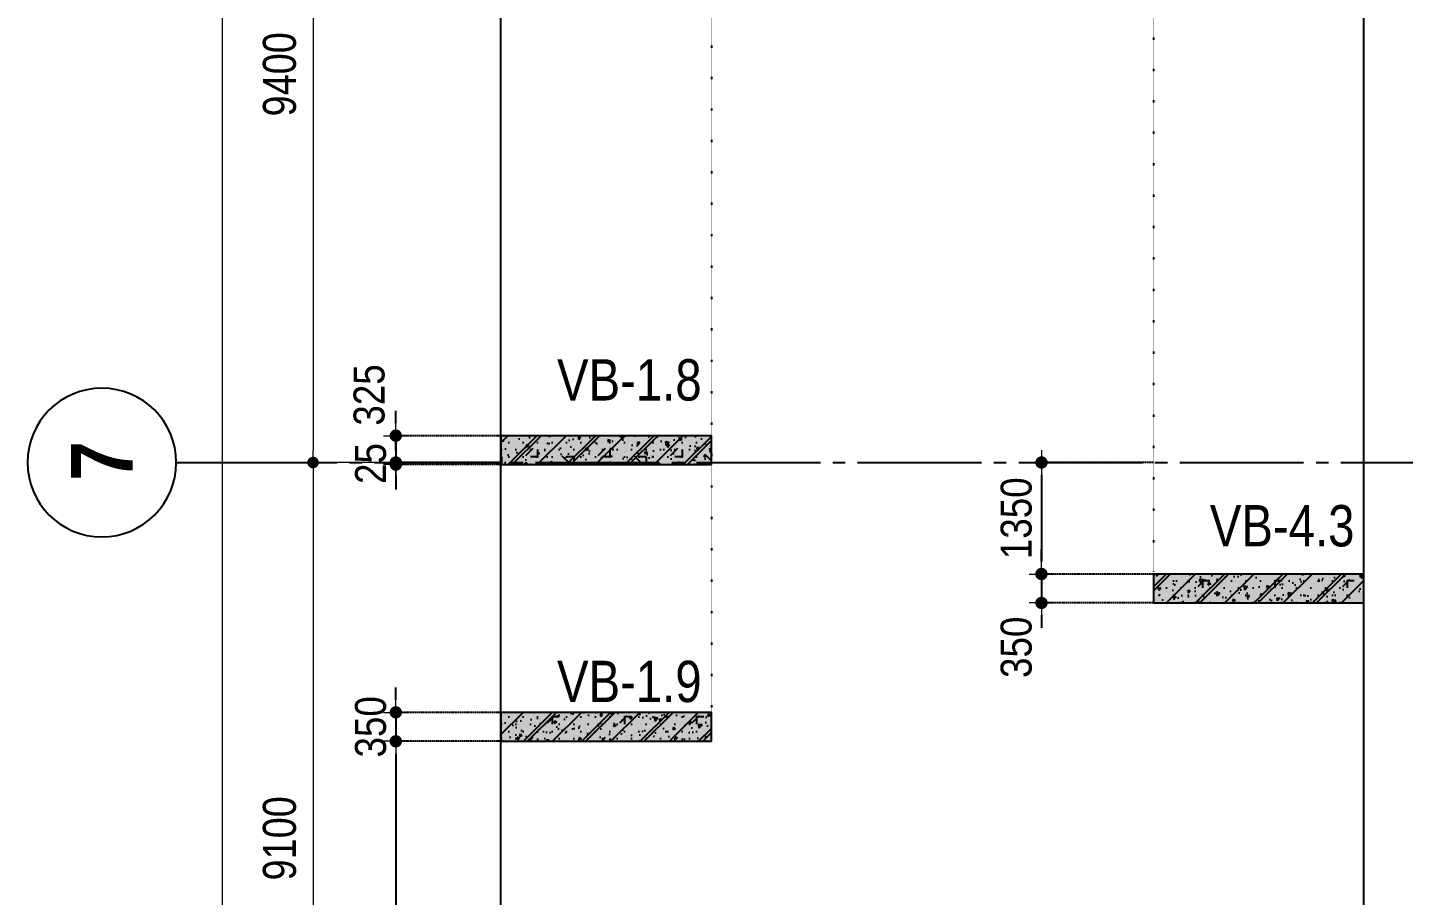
# Model space of a CAD drawing. Header units: millimetres. Extents: x -3973692 to -2843767, y 592734 to 838475.
# Drawn here: x -3077375 to -3060717, y 711489 to 721998 of the extents above; entities that cross this region are included whole.
import ezdxf
from ezdxf.enums import TextEntityAlignment as Align

# ---------------------------------------------------------------- set-up
doc = ezdxf.new("R2010")
doc.units = ezdxf.units.MM
doc.header["$MEASUREMENT"] = 0
doc.header["$PDMODE"] = 3
doc.header["$PDSIZE"] = -20
for name, pattern in [('CHG_XX_Luoi truc-Block B$0$MB_Luoi truc-150-TWB$0$Center101', [13, 10, -1, 1, -1]), ('DIVIDE2', [15.87499999999999, 6.349999999999998, -3.174999999999998, 0, -3.174999999999998, 0, -3.174999999999998]), ('DOT2', [0.125, 0, -0.125]), ('HIDDEN5', [2.8375, 1.25, -1.5875])]:
    doc.linetypes.add(name, pattern=pattern)
doc.layers.get('0').update_dxf_attribs({"lineweight": 9})
doc.layers.get('Defpoints').update_dxf_attribs({"color": 10, "lineweight": 0})
for name, color, linetype, lineweight in [("'S_General_Dim_1", 1, 'Continuous', 18), ("'S_General_Divide_3 Intermediate", 3, 'DIVIDE2', 40), ('CHG_XX_Cot_Block B-T4-7$0$DBAO', 3, 'Continuous', 13), ('CHG_XX_Luoi truc-Block B$0$Dim 200', 1, 'Continuous', 5), ('TEXT', 7, 'Continuous', 15)]:
    doc.layers.add(name, color=color, linetype=linetype, lineweight=lineweight)
for name, color, linetype in [('CHG_XX_Cot_Block B-T4-7$0$mb_cot tang 9-13 twb$0$Concrete Hatch', 218, 'Continuous'), ('CHG_XX_Cot_Block B-T4-7$0$mb_cot tang 9-13 twb$0$Concrete Line', 6, 'Continuous'), ('CHG_XX_Cot_Block B-T4-7$0$mb_cot tang 9-13 twb$0$Concrete Solid', 216, 'Continuous'), ('CHG_XX_Luoi truc-Block B$0$MB_Luoi truc-150-TWB$0$Grid', 34, 'Continuous'), ('CHG_XX_Luoi truc-Block B$0$MB_Luoi truc-150-TWB$0$Grid Line', 251, 'CHG_XX_Luoi truc-Block B$0$MB_Luoi truc-150-TWB$0$Center101'), ('dim', 1, 'Continuous')]:
    doc.layers.add(name, color=color, linetype=linetype)
doc.styles.add('arial', font='arial.ttf', dxfattribs={"width": 0.85})
doc.styles.add('CHG_XX_Luoi truc-Block B$0$MB_Luoi truc-150-TWB$0$Grid A-F$0$VNI-HelveCB', font='')
doc.styles.add('CHG_XX_Luoi truc-Block B$0$Star-HelCon', font='')
doc.styles.add('TTP-HelCon', font='')
doc.styles.get('CHG_XX_Luoi truc-Block B$0$MB_Luoi truc-150-TWB$0$Grid A-F$0$VNI-HelveCB').set_extended_font_data('VNI-Helve-Condense', bold=True)
doc.styles.get('CHG_XX_Luoi truc-Block B$0$Star-HelCon').set_extended_font_data('VNI-Helve-Condense')
doc.styles.get('TTP-HelCon').set_extended_font_data('VNI-Helve-Condense')
doc.dimstyles.new('150', dxfattribs={"dimscale": 150, "dimtxt": 2.5, "dimasz": 1, "dimexe": 0, "dimexo": 0, "dimgap": 0.75, "dimtad": 1, "dimdec": 0, "dimzin": 9, "dimdsep": 46, "dimtxsty": 'arial', "dimblk1": 'DIMDOT', "dimblk2": 'DIMDOT', "dimsah": 1, "dimcen": 2, "dimdle": 3, "dimclre": 8, "dimclrt": 2, "dimadec": 0, "dimazin": 0, "dimtfac": 1, "dimtdec": 0, "dimtix": 1, "dimtmove": 2, "dimatfit": 3, "dimldrblk": 'DIMPIJL', "dimfxl": 1, "dimtvp": 1.8, "dimtolj": 1, "dimtzin": 0, "dimarcsym": 0})
doc.dimstyles.new('CHG_XX_Luoi truc-Block B$0$Dim 200', dxfattribs={"dimscale": 200, "dimtxt": 2, "dimasz": 0.7, "dimexe": 1, "dimexo": 1, "dimgap": 1, "dimtad": 1, "dimdec": 0, "dimzin": 12, "dimdsep": 46, "dimtxsty": 'CHG_XX_Luoi truc-Block B$0$Star-HelCon', "dimblk": 'CHG_XX_Luoi truc-Block B$0$_Dot', "dimcen": 1, "dimclrd": 256, "dimclre": 256, "dimclrt": 3, "dimadec": 0, "dimazin": 0, "dimtfac": 1, "dimtdec": 0, "dimtix": 1, "dimtmove": 2, "dimatfit": 3, "dimldrblk": 'CHG_XX_Luoi truc-Block B$0$HTT Arrow 30', "dimfxl": 1, "dimtolj": 1, "dimtzin": 0, "dimarcsym": 0})

# ---------------------------------------------------------------- blocks, each defined once
blk = doc.blocks.new('*U3043')
at = {"layer": 'CHG_XX_Luoi truc-Block B$0$MB_Luoi truc-150-TWB$0$Grid', "lineweight": -2}
blk.add_line((0, -3), (0, 0), dxfattribs=at)
blk.add_circle((0, -9), 6, dxfattribs=at)
at = {"layer": 'CHG_XX_Luoi truc-Block B$0$MB_Luoi truc-150-TWB$0$Grid Line'}
blk.add_line((0, 0), (0, 189), dxfattribs=at)
at = {"layer": 'CHG_XX_Luoi truc-Block B$0$MB_Luoi truc-150-TWB$0$Grid', "lineweight": -2, "style": 'CHG_XX_Luoi truc-Block B$0$MB_Luoi truc-150-TWB$0$Grid A-F$0$VNI-HelveCB'}
for tag, p in [('GRIDSUB', (0, 198)), ('GRID', (0, -9))]:
    blk.add_attdef(tag, text='', height=5, dxfattribs=at).set_placement(p, align=Align.MIDDLE)
blk = doc.blocks.new('CHG_XX_Luoi truc-Block B$0$_Dot')
at = {"color": 0, "linetype": 'ByBlock', "lineweight": -2}
blk.add_line((-0.5, 0), (-1, 0), dxfattribs=at)
at = {"color": 0, "linetype": 'ByBlock', "const_width": 0.5}
blk.add_lwpolyline([(-0.25, 0, 1), (0.25, 0, 1)], format="xyb", close=True, dxfattribs=at)
blk = doc.blocks.new('*D3055')
at = {"layer": 'CHG_XX_Luoi truc-Block B$0$Dim 200', "lineweight": -2, "transparency": 16777216}
for p, q in [((8025584.807259982, 1089748.634998515), (8023615.11232847, 1089748.634998515)), ((8023815.11232847, 1089608.634998515), (8023815.11232847, 1080488.634998515)), ((8025584.807259982, 1080348.634998515), (8023615.11232847, 1080348.634998515))]:
    blk.add_line(p, q, dxfattribs=at)
at = {"layer": 'Defpoints', "color": 0, "transparency": 16777216}
for p in [(8025784.807259982, 1089748.634998515), (8023815.11232847, 1080348.634998515), (8025784.807259982, 1080348.634998515)]:
    blk.add_point(p, dxfattribs=at)
at = {"layer": 'CHG_XX_Luoi truc-Block B$0$Dim 200', "lineweight": -2, "transparency": 16777216, "xscale": 140, "yscale": 140, "zscale": 140}
for p, rotation in [((8023815.11232847, 1089748.634998515), 90), ((8023815.11232847, 1080348.634998515), 270)]:
    blk.add_blockref('CHG_XX_Luoi truc-Block B$0$_Dot', p, dxfattribs=dict(at, rotation=rotation))
at = {"layer": 'CHG_XX_Luoi truc-Block B$0$Dim 200', "color": 3, "transparency": 16777216, "insert": (8023410.845661803, 1085048.634998517), "char_height": 400, "attachment_point": 5, "rotation": 90, "style": 'CHG_XX_Luoi truc-Block B$0$Star-HelCon'}
blk.add_mtext('\\A1;9400', dxfattribs=at)
blk = doc.blocks.new('CHG_XX_Luoi truc-Block B$0$HTT Arrow 30')
blk.add_hatch(color=256).paths.add_polyline_path([(-2.5, 0.3750000000000002), (-2.5, -0.3749999999999998), (0, 0)])
at = {"color": 0, "linetype": 'ByBlock', "lineweight": -2}
for p, q in [((0, 0), (-2.5, 0.3750000000000002)), ((-2.5, -0.3749999999999998), (-2.5, 0.3750000000000002)), ((0, 0), (-2.5, -0.3749999999999998))]:
    blk.add_line(p, q, dxfattribs=at)
blk = doc.blocks.new('*D3056')
at = {"layer": 'CHG_XX_Luoi truc-Block B$0$Dim 200', "lineweight": -2, "transparency": 16777216}
for p, q in [((8025584.807259982, 1080348.634998515), (8023615.11232847, 1080348.634998515)), ((8023815.11232847, 1080208.634998515), (8023815.11232847, 1071388.634998515)), ((8025464.087942476, 1071248.634998515), (8023615.11232847, 1071248.634998515))]:
    blk.add_line(p, q, dxfattribs=at)
at = {"layer": 'Defpoints', "color": 0, "transparency": 16777216}
for p in [(8025784.807259982, 1080348.634998515), (8023815.11232847, 1071248.634998515), (8025664.087942476, 1071248.634998515)]:
    blk.add_point(p, dxfattribs=at)
at = {"layer": 'CHG_XX_Luoi truc-Block B$0$Dim 200', "lineweight": -2, "transparency": 16777216, "xscale": 140, "yscale": 140, "zscale": 140}
for p, rotation in [((8023815.11232847, 1080348.634998515), 90), ((8023815.11232847, 1071248.634998515), 270)]:
    blk.add_blockref('CHG_XX_Luoi truc-Block B$0$_Dot', p, dxfattribs=dict(at, rotation=rotation))
at = {"layer": 'CHG_XX_Luoi truc-Block B$0$Dim 200', "color": 3, "transparency": 16777216, "insert": (8023410.845661803, 1075798.634998517), "char_height": 400, "attachment_point": 5, "rotation": 90, "style": 'CHG_XX_Luoi truc-Block B$0$Star-HelCon'}
blk.add_mtext('\\A1;9100', dxfattribs=at)
blk = doc.blocks.new('*D3045')
at = {"layer": 'CHG_XX_Luoi truc-Block B$0$Dim 200', "lineweight": -2, "transparency": 16777216}
for p, q in [((8024551.736513704, 1125848.634998515), (8022515.368761293, 1125848.634998515)), ((8022715.368761293, 1125708.634998515), (8022715.368761293, 1047588.634998515)), ((8023790.975346348, 1047448.634998515), (8022515.368761293, 1047448.634998515))]:
    blk.add_line(p, q, dxfattribs=at)
at = {"layer": 'Defpoints', "color": 0, "transparency": 16777216}
for p in [(8024751.736513704, 1125848.634998515), (8022715.368761293, 1047448.634998515), (8023990.975346348, 1047448.634998515)]:
    blk.add_point(p, dxfattribs=at)
at = {"layer": 'CHG_XX_Luoi truc-Block B$0$Dim 200', "lineweight": -2, "transparency": 16777216, "xscale": 140, "yscale": 140, "zscale": 140}
for p, rotation in [((8022715.368761293, 1125848.634998515), 90), ((8022715.368761293, 1047448.634998515), 270)]:
    blk.add_blockref('CHG_XX_Luoi truc-Block B$0$_Dot', p, dxfattribs=dict(at, rotation=rotation))
at = {"layer": 'CHG_XX_Luoi truc-Block B$0$Dim 200', "color": 3, "transparency": 16777216, "insert": (8022311.102094626, 1086648.634998517), "char_height": 400, "attachment_point": 5, "rotation": 90, "style": 'CHG_XX_Luoi truc-Block B$0$Star-HelCon'}
blk.add_mtext('\\A1;78400', dxfattribs=at)
blk = doc.blocks.new('*U3110')
at = {"layer": 'CHG_XX_Cot_Block B-T4-7$0$mb_cot tang 9-13 twb$0$Concrete Hatch'}
h = blk.add_hatch(dxfattribs=at)
h.set_pattern_fill('CONCRETE', color=256, scale=50, style=0, pattern_type=2)
h.set_pattern_definition([(45, (1000.000000000029, 1.4210854715202e-13), (-176.7766952966369, 176.7766952966369), []), (45, (1000.000000000029, 50.00000000000014), (-353.5533905932737, 353.5533905932738), []), (49.99999999999999, (1000.000000000029, 1.4210854715202e-13), (358.6300913003767, -31.37606749129755), [37.5, -412.5]), (355, (1000.000000000029, 1.4210854715202e-13), (-69.3756668065, 376.0960668500059), [30, -330]), (100.4514, (1029.885840000029, -2.614669999999848), (289.2546908570108, 344.7197710304768), [31.870095, -350.571056]), (46.18420000000001, (1000.000000000029, 100.0000000000001), (533.6205243128222, -82.75950716450905), [56.25, -618.75]), (96.6356, (1044.468372500029, 93.10334650000013), (467.3313527743517, 487.0589354502209), [47.805144, -525.8565]), (351.1842, (1000.000000000029, 100.0000000000001), (467.3309725668136, 487.0593004626623), [45, -495]), (21, (1050.000000000029, 75.00000000000014), (298.4535260592309, -201.3094453326694), [37.5, -412.5]), (326.0000000000001, (1050.000000000029, 75.00000000000014), (121.6576659607909, 362.5750225234265), [30, -330]), (71.4514, (1074.871116500029, 58.22419700000015), (420.111314290745, 161.2652483549762), [31.870095, -350.571056]), (37.50000000000001, (1000.000000000029, 1.4210854715202e-13), (6.079927658645334, 166.4469269156558), [0, -326, 0, -335, 0, -331.25]), (7.499999999999999, (1000.000000000029, 1.4210854715202e-13), (131.5347687210743, 197.2058559411801), [0, -191, 0, -318.5, 0, -126.25]), (327.5, (888.5000000000291, 1.4210854715202e-13), (266.9112180862045, -11.2774358671899), [0, -125, 0, -390, 0, -517.5]), (317.5, (838.5000000000291, 1.4210854715202e-13), (291.5930846711931, 50.05249116615882), [0, -162.5, 0, -259, 0, -367.5]), (0, (1175.000000000029, 175.0000000000001), (0, 875), [87.5, -787.5]), (0, (1437.500000000029, 350.0000000000001), (0, 875), [87.5, -787.5]), (0, (1262.500000000029, 700.0000000000001), (0, 875), [87.5, -350, 87.5, -350]), (90, (1175.000000000029, 175.0000000000001), (-875, 5.35782974626967e-14), [87.5, -787.5]), (90, (1262.500000000029, 700.0000000000001), (-875, 5.35782974626967e-14), [87.5, -787.5]), (90, (1525.000000000029, 350.0000000000001), (-875, 5.35782974626967e-14), [87.5, -787.5]), (90, (1700.000000000029, 612.5000000000001), (-875, 5.35782974626967e-14), [87.5, -787.5]), (135, (1262.500000000029, 175.0000000000001), (-875.016357447105, 8.881784197001252e-14), [123.76, -1113.7]), (135, (1350.000000000029, 700.0000000000001), (-875.016357447105, 8.881784197001252e-14), [123.76, -1113.7]), (45, (1437.500000000029, 350.0000000000001), (8.881784197001252e-14, 875.016357447105), [123.76, -247.485, 123.76, -742.455]), (0, (825.0000000000291, 1.4210854715202e-13), (87.5, 87.5), [-175, 0])])
h.paths.add_polyline_path([(-750, 200), (-750, -149.9999999999999), (1800.000000000029, -150), (1800.000000000029, 200)])
at = {"layer": 'CHG_XX_Cot_Block B-T4-7$0$mb_cot tang 9-13 twb$0$Concrete Solid'}
blk.add_hatch(color=256, dxfattribs=at).paths.add_polyline_path([(-750, 200), (-750, -149.9999999999999), (1800.000000000029, -150), (1800.000000000029, 200)])
at = {"layer": 'CHG_XX_Cot_Block B-T4-7$0$mb_cot tang 9-13 twb$0$Concrete Line'}
blk.add_lwpolyline([(-750, 200), (-750, -149.9999999999999), (1800.000000000029, -150), (1800.000000000029, 200)], close=True, dxfattribs=at)
blk = doc.blocks.new('*U3111')
at = {"layer": 'CHG_XX_Cot_Block B-T4-7$0$mb_cot tang 9-13 twb$0$Concrete Hatch'}
h = blk.add_hatch(dxfattribs=at)
h.set_pattern_fill('CONCRETE', color=256, scale=50, style=0, pattern_type=2)
h.set_pattern_definition([(45, (1000, 100.0000000010479), (-176.7766952966369, 176.7766952966369), []), (45, (1000, 150.0000000010479), (-353.5533905932737, 353.5533905932738), []), (49.99999999999999, (1000, 100.0000000010479), (358.6300913003767, -31.37606749129755), [37.5, -412.5]), (355, (1000, 100.0000000010479), (-69.3756668065, 376.0960668500059), [30, -330]), (100.4514, (1029.88584, 97.38533000104786), (289.2546908570108, 344.7197710304768), [31.870095, -350.571056]), (46.18420000000001, (1000, 200.0000000010479), (533.6205243128222, -82.75950716450905), [56.25, -618.75]), (96.6356, (1044.4683725, 193.1033465010478), (467.3313527743517, 487.0589354502209), [47.805144, -525.8565]), (351.1842, (1000, 200.0000000010479), (467.3309725668136, 487.0593004626623), [45, -495]), (21, (1050, 175.0000000010479), (298.4535260592309, -201.3094453326694), [37.5, -412.5]), (326.0000000000001, (1050, 175.0000000010479), (121.6576659607909, 362.5750225234265), [30, -330]), (71.4514, (1074.8711165, 158.2241970010479), (420.111314290745, 161.2652483549762), [31.870095, -350.571056]), (37.50000000000001, (1000, 100.0000000010479), (6.079927658645334, 166.4469269156558), [0, -326, 0, -335, 0, -331.25]), (7.499999999999999, (1000, 100.0000000010479), (131.5347687210743, 197.2058559411801), [0, -191, 0, -318.5, 0, -126.25]), (327.5, (888.5, 100.0000000010479), (266.9112180862045, -11.2774358671899), [0, -125, 0, -390, 0, -517.5]), (317.5, (838.5, 100.0000000010479), (291.5930846711931, 50.05249116615882), [0, -162.5, 0, -259, 0, -367.5]), (0, (1175, 275.0000000010479), (0, 875), [87.5, -787.5]), (0, (1437.5, 450.0000000010479), (0, 875), [87.5, -787.5]), (0, (1262.5, 800.0000000010479), (0, 875), [87.5, -350, 87.5, -350]), (90, (1175, 275.0000000010479), (-875, 5.35782974626967e-14), [87.5, -787.5]), (90, (1262.5, 800.0000000010479), (-875, 5.35782974626967e-14), [87.5, -787.5]), (90, (1525, 450.0000000010479), (-875, 5.35782974626967e-14), [87.5, -787.5]), (90, (1700, 712.5000000010479), (-875, 5.35782974626967e-14), [87.5, -787.5]), (135, (1262.5, 275.0000000010479), (-875.016357447105, 8.881784197001252e-14), [123.76, -1113.7]), (135, (1350, 800.0000000010479), (-875.016357447105, 8.881784197001252e-14), [123.76, -1113.7]), (45, (1437.5, 450.0000000010479), (8.881784197001252e-14, 875.016357447105), [123.76, -247.485, 123.76, -742.455]), (0, (825, 100.0000000010479), (87.5, 87.5), [-175, 0])])
h.paths.add_polyline_path([(-750, 250.0000000010477), (-750, -99.99999999999989), (1800, -100), (1800, 250.0000000010477)])
at = {"layer": 'CHG_XX_Cot_Block B-T4-7$0$mb_cot tang 9-13 twb$0$Concrete Solid'}
blk.add_hatch(color=256, dxfattribs=at).paths.add_polyline_path([(-750, 250.0000000010477), (-750, -99.99999999999989), (1800, -100), (1800, 250.0000000010477)])
at = {"layer": 'CHG_XX_Cot_Block B-T4-7$0$mb_cot tang 9-13 twb$0$Concrete Line'}
blk.add_lwpolyline([(-750, 250.0000000010477), (-750, -99.99999999999989), (1800, -100), (1800, 250.0000000010477)], close=True, dxfattribs=at)
blk = doc.blocks.new('b')
at = {"layer": 'TEXT', "color": 3, "style": 'TTP-HelCon'}
for s, p in [('VB-1.8', (-22019.41461466718, -44749.25839465624)), ('VB-4.3', (-14115.84111466724, -46515.37539465632)), ('VB-1.9', (-22019.41461466718, -48400.4478946561))]:
    blk.add_text(s, height=500, dxfattribs=at).set_placement(p)
blk = doc.blocks.new('DIMDOT')
for p, q in [((1, 0), (-1, 0)), ((0, -1), (0, 1))]:
    blk.add_line(p, q)
at = {"const_width": 0.5}
blk.add_lwpolyline([(-0.25, 0, 1), (0.25, 0, 1)], format="xyb", close=True, dxfattribs=at)
blk = doc.blocks.new('*D921')
at = {"layer": "'S_General_Dim_1", "color": 0, "lineweight": -2, "transparency": 16777216}
for p, q in [((-3072916.355607349, 717206.0114495863), (-3072916.355607349, 717356.0114495863)), ((-3072916.355607349, 717056.0114495863), (-3072916.355607349, 716731.0114495863)), ((-3072916.355607349, 716581.0114495863), (-3072916.355607349, 716431.0114495863))]:
    blk.add_line(p, q, dxfattribs=at)
at = {"layer": "'S_General_Dim_1", "color": 8, "linetype": 'HIDDEN5', "lineweight": -2, "transparency": 16777216}
for p, q in [((-3071645.198563455, 717056.0114495863), (-3072916.355607349, 717056.0114495863)), ((-3071645.198556935, 716731.0114495863), (-3072916.355607349, 716731.0114495863))]:
    blk.add_line(p, q, dxfattribs=at)
at = {"layer": 'Defpoints', "color": 0, "transparency": 16777216}
for p in [(-3071645.198563455, 717056.0114495863), (-3072916.355607349, 716731.0114495863), (-3071645.198556935, 716731.0114495863)]:
    blk.add_point(p, dxfattribs=at)
at = {"layer": "'S_General_Dim_1", "color": 0, "lineweight": -2, "transparency": 16777216, "xscale": 150, "yscale": 150, "zscale": 150}
for p, rotation in [((-3072916.355607349, 717056.0114495863), 270), ((-3072916.355607349, 716731.0114495863), 90)]:
    blk.add_blockref('DIMDOT', p, dxfattribs=dict(at, rotation=rotation))
at = {"layer": "'S_General_Dim_1", "color": 2, "transparency": 16777216, "insert": (-3073238.197908176, 717548.6743969907), "char_height": 375, "attachment_point": 5, "rotation": 90, "style": 'arial'}
blk.add_mtext('\\A1;325', dxfattribs=at)
blk = doc.blocks.new('DIMPIJL')
at = {"linetype": 'ByBlock'}
blk.add_solid([(-2.5, 0.4166666666666686), (-2.5, -0.4166666666666686), (0, 0)], dxfattribs=at)
blk = doc.blocks.new('*D922')
at = {"layer": "'S_General_Dim_1", "color": 0, "lineweight": -2, "transparency": 16777216}
for p, q in [((-3072916.355607345, 716881.0114495863), (-3072916.355607345, 717031.0114495863)), ((-3072916.355607345, 716731.0114495863), (-3072916.355607345, 716706.0114495863)), ((-3072916.355607345, 716556.0114495863), (-3072916.355607345, 716406.0114495863))]:
    blk.add_line(p, q, dxfattribs=at)
at = {"layer": "'S_General_Dim_1", "color": 8, "linetype": 'HIDDEN5', "lineweight": -2, "transparency": 16777216}
for p, q in [((-3071645.198556935, 716731.0114495863), (-3072916.355607345, 716731.0114495863)), ((-3071645.198556009, 716706.0114495863), (-3072916.355607345, 716706.0114495863))]:
    blk.add_line(p, q, dxfattribs=at)
at = {"layer": 'Defpoints', "color": 0, "transparency": 16777216}
for p in [(-3072916.355607345, 716706.0114495863), (-3071645.198556935, 716731.0114495863), (-3071645.198556009, 716706.0114495863)]:
    blk.add_point(p, dxfattribs=at)
at = {"layer": "'S_General_Dim_1", "color": 0, "lineweight": -2, "transparency": 16777216, "xscale": 150, "yscale": 150, "zscale": 150}
for p, rotation in [((-3072916.355607345, 716731.0114495863), 270), ((-3072916.355607345, 716706.0114495863), 90)]:
    blk.add_blockref('DIMDOT', p, dxfattribs=dict(at, rotation=rotation))
at = {"layer": "'S_General_Dim_1", "color": 2, "transparency": 16777216, "insert": (-3073220.32047774, 716718.5114495871), "char_height": 375, "attachment_point": 5, "rotation": 90, "style": 'arial'}
blk.add_mtext('\\A1;25', dxfattribs=at)
blk = doc.blocks.new('*D923')
at = {"layer": "'S_General_Dim_1", "color": 0, "lineweight": -2, "transparency": 16777216}
for p, q in [((-3072916.355607348, 713856.0114495864), (-3072916.355607348, 714006.0114495864)), ((-3072916.355607348, 713706.0114495864), (-3072916.355607348, 713356.0114495863)), ((-3072916.355607348, 713206.0114495863), (-3072916.355607348, 713056.0114495863))]:
    blk.add_line(p, q, dxfattribs=at)
at = {"layer": "'S_General_Dim_1", "color": 8, "linetype": 'HIDDEN5', "lineweight": -2, "transparency": 16777216}
for p, q in [((-3071645.198556935, 713706.0114495864), (-3072916.355607348, 713706.0114495864)), ((-3071645.198556935, 713356.0114495863), (-3072916.355607348, 713356.0114495863))]:
    blk.add_line(p, q, dxfattribs=at)
at = {"layer": 'Defpoints', "color": 0, "transparency": 16777216}
for p in [(-3071645.198556935, 713706.0114495864), (-3072916.355607348, 713356.0114495863), (-3071645.198556935, 713356.0114495863)]:
    blk.add_point(p, dxfattribs=at)
at = {"layer": "'S_General_Dim_1", "color": 0, "lineweight": -2, "transparency": 16777216, "xscale": 150, "yscale": 150, "zscale": 150}
for p, rotation in [((-3072916.355607348, 713706.0114495864), 270), ((-3072916.355607348, 713356.0114495863), 90)]:
    blk.add_blockref('DIMDOT', p, dxfattribs=dict(at, rotation=rotation))
at = {"layer": "'S_General_Dim_1", "color": 2, "transparency": 16777216, "insert": (-3073220.448376788, 713531.0114495871), "char_height": 375, "attachment_point": 5, "rotation": 90, "style": 'arial'}
blk.add_mtext('\\A1;350', dxfattribs=at)
blk = doc.blocks.new('*D924')
at = {"layer": "'S_General_Dim_1", "color": 8, "linetype": 'HIDDEN5', "lineweight": -2, "transparency": 16777216}
for p, q in [((-3071645.198556935, 713356.0114495863), (-3072916.355607349, 713356.0114495863)), ((-3071645.198556935, 707631.0114495863), (-3072916.355607349, 707631.0114495863))]:
    blk.add_line(p, q, dxfattribs=at)
at = {"layer": "'S_General_Dim_1", "color": 0, "lineweight": -2, "transparency": 16777216}
blk.add_line((-3072916.355607349, 713206.0114495863), (-3072916.355607349, 707781.0114495863), dxfattribs=at)
at = {"layer": 'Defpoints', "color": 0, "transparency": 16777216}
for p in [(-3071645.198556935, 713356.0114495863), (-3072916.355607349, 707631.0114495863), (-3071645.198556935, 707631.0114495863)]:
    blk.add_point(p, dxfattribs=at)
at = {"layer": "'S_General_Dim_1", "color": 0, "lineweight": -2, "transparency": 16777216, "xscale": 150, "yscale": 150, "zscale": 150}
for p, rotation in [((-3072916.355607349, 713356.0114495863), 90), ((-3072916.355607349, 707631.0114495863), 270)]:
    blk.add_blockref('DIMDOT', p, dxfattribs=dict(at, rotation=rotation))
at = {"layer": "'S_General_Dim_1", "color": 2, "transparency": 16777216, "insert": (-3073220.320477745, 710493.5114495871), "char_height": 375, "attachment_point": 5, "rotation": 90, "style": 'arial'}
blk.add_mtext('\\A1;5725', dxfattribs=at)
blk = doc.blocks.new('*D1005')
at = {"layer": "'S_General_Dim_1", "color": 8, "linetype": 'HIDDEN5', "lineweight": -2, "transparency": 16777216}
for p, q in [((-3063745.198556935, 716731.0114495863), (-3065099.377979065, 716731.0114495863)), ((-3063745.198563458, 715381.0114507513), (-3065099.377979065, 715381.0114507513))]:
    blk.add_line(p, q, dxfattribs=at)
at = {"layer": "'S_General_Dim_1", "color": 0, "lineweight": -2, "transparency": 16777216}
blk.add_line((-3065099.377979065, 716581.0114495863), (-3065099.377979065, 715531.0114507513), dxfattribs=at)
at = {"layer": 'Defpoints', "color": 0, "transparency": 16777216}
for p in [(-3063745.198556935, 716731.0114495863), (-3065099.377979065, 715381.0114507513), (-3063745.198563458, 715381.0114507513)]:
    blk.add_point(p, dxfattribs=at)
at = {"layer": "'S_General_Dim_1", "color": 0, "lineweight": -2, "transparency": 16777216, "xscale": 150, "yscale": 150, "zscale": 150}
for p, rotation in [((-3065099.377979065, 716731.0114495863), 90), ((-3065099.377979065, 715381.0114507513), 270)]:
    blk.add_blockref('DIMDOT', p, dxfattribs=dict(at, rotation=rotation))
at = {"layer": "'S_General_Dim_1", "color": 2, "transparency": 16777216, "insert": (-3065403.470748506, 716056.0114501696), "char_height": 375, "attachment_point": 5, "rotation": 90, "style": 'arial'}
blk.add_mtext('\\A1;1350', dxfattribs=at)
blk = doc.blocks.new('*D1006')
at = {"layer": "'S_General_Dim_1", "color": 0, "lineweight": -2, "transparency": 16777216}
for p, q in [((-3065099.377979066, 715531.0114507513), (-3065099.377979066, 715681.0114507513)), ((-3065099.377979066, 715381.0114507513), (-3065099.377979066, 715031.0114507503)), ((-3065099.377979066, 714881.0114507503), (-3065099.377979066, 714731.0114507503))]:
    blk.add_line(p, q, dxfattribs=at)
at = {"layer": "'S_General_Dim_1", "color": 8, "linetype": 'HIDDEN5', "lineweight": -2, "transparency": 16777216}
for p, q in [((-3063745.198563458, 715381.0114507513), (-3065099.377979066, 715381.0114507513)), ((-3063745.198563458, 715031.0114507503), (-3065099.377979066, 715031.0114507503))]:
    blk.add_line(p, q, dxfattribs=at)
at = {"layer": 'Defpoints', "color": 0, "transparency": 16777216}
for p in [(-3063745.198563458, 715381.0114507513), (-3065099.377979066, 715031.0114507503), (-3063745.198563458, 715031.0114507503)]:
    blk.add_point(p, dxfattribs=at)
at = {"layer": "'S_General_Dim_1", "color": 0, "lineweight": -2, "transparency": 16777216, "xscale": 150, "yscale": 150, "zscale": 150}
for p, rotation in [((-3065099.377979066, 715381.0114507513), 270), ((-3065099.377979066, 715031.0114507503), 90)]:
    blk.add_blockref('DIMDOT', p, dxfattribs=dict(at, rotation=rotation))
at = {"layer": "'S_General_Dim_1", "color": 2, "transparency": 16777216, "insert": (-3065403.470748501, 714493.881608269), "char_height": 375, "attachment_point": 5, "rotation": 90, "style": 'arial'}
blk.add_mtext('\\A1;350', dxfattribs=at)
blk = doc.blocks.new('CHG_XX_Luoi truc-Block B', base_point=(8026088.360705459, 1047448.634998515))
at = {"layer": 'CHG_XX_Luoi truc-Block B$0$MB_Luoi truc-150-TWB$0$Grid Line'}
for p, q in [((8026088.360705459, 1046158.106275458), (8026088.360705459, 1128272.58077566)), ((8036538.360705458, 1046158.106275256), (8036538.360705458, 1128272.580775458))]:
    blk.add_line(p, q, dxfattribs=at)
at = {"layer": 'CHG_XX_Luoi truc-Block B$0$MB_Luoi truc-150-TWB$0$Grid'}
ref = blk.add_blockref('*U3043', (8022608.235654154, 1080348.634998515), dxfattribs=dict(at, xscale=-150, yscale=150, zscale=150, rotation=270))
ref.add_attrib('GRID', '7', dxfattribs={"lineweight": -2, "height": 750, "rotation": 90, "style": 'CHG_XX_Luoi truc-Block B$0$MB_Luoi truc-150-TWB$0$Grid A-F$0$VNI-HelveCB'}).set_placement((8021258.235654154, 1080368.634998515), align=Align.MIDDLE)
at = {"layer": 'CHG_XX_Luoi truc-Block B$0$Dim 200'}
for base, p1, p2, picture, middle in [((8022715.368761293, 1047448.634998515), (8024751.736513704, 1125848.634998515), (8023990.975346348, 1047448.634998515), '*D3045', (8022311.102094626, 1086648.634998517)), ((8023815.11232847, 1080348.634998515), (8025784.807259982, 1089748.634998515), (8025784.807259982, 1080348.634998515), '*D3055', (8023410.845661803, 1085048.634998517)), ((8023815.11232847, 1071248.634998515), (8025784.807259982, 1080348.634998515), (8025664.087942476, 1071248.634998515), '*D3056', (8023410.845661803, 1075798.634998517))]:
    dim = blk.add_linear_dim(base=base, p1=p1, p2=p2, angle=90, dimstyle='CHG_XX_Luoi truc-Block B$0$Dim 200', dxfattribs=at)
    dim.commit()
    dim.dimension.update_dxf_attribs({"geometry": picture, "text_midpoint": middle})
blk = doc.blocks.new('CHG_XX_Cot_Block B-T4-7', base_point=(8026088.360705459, 1047448.634998515))
at = {"layer": 'CHG_XX_Cot_Block B-T4-7$0$DBAO'}
blk.add_blockref('CHG_XX_Luoi truc-Block B', (8026088.360705459, 1047448.634998515), dxfattribs=at)
at = {"layer": 'CHG_XX_Cot_Block B-T4-7$0$mb_cot tang 9-13 twb$0$Concrete Line', "rotation": 180}
for name, p in [('*U3110', (8027888.360698939, 1080523.634998515)), ('*U3111', (8035788.360698939, 1078898.63499968)), ('*U3110', (8027888.360698939, 1077173.634998515))]:
    blk.add_blockref(name, p, dxfattribs=at)

msp = doc.modelspace()

# ---------------------------------------------------------------- linework, layer by layer
at = {"layer": 'dim', "linetype": 'DOT2', "ltscale": 10}
for p, q in [((-3069095.198556934, 732906.0114486765), (-3069095.198556934, 713706.0114495861)), ((-3063745.198556934, 731206.0114507511), (-3063745.198556934, 715406.011450751))]:
    msp.add_line(p, q, dxfattribs=at)

# ---------------------------------------------------------------- block references
at = {"layer": "'S_General_Divide_3 Intermediate"}
msp.add_blockref('CHG_XX_Cot_Block B-T4-7', (-3071645.198556934, 683831.0114495861), dxfattribs=at)
at = {"layer": 'dim'}
msp.add_blockref('b', (-3048945.198556815, 762231.011449586), dxfattribs=at)

# ---------------------------------------------------------------- dimensions: what is measured, and where the dimension line sits
at = {"layer": "'S_General_Dim_1"}
for base, p1, p2, picture, middle in [((-3072916.355607349, 716731.0114495863), (-3071645.198563454, 717056.011449586), (-3071645.198556934, 716731.011449586), '*D921', (-3073238.197908176, 717548.6743969907)), ((-3065099.377979066, 715031.0114507503), (-3063745.198563457, 715381.0114507511), (-3063745.198563457, 715031.01145075), '*D1006', (-3065403.470748501, 714493.881608269))]:
    dim = msp.add_linear_dim(base=base, p1=p1, p2=p2, angle=90, dimstyle='150', dxfattribs=at)
    dim.commit()
    dim.dimension.update_dxf_attribs({"geometry": picture, "text_midpoint": middle, "dimtype": 160})
for base, p1, p2, picture, middle in [((-3072916.355607345, 716706.0114495863), (-3071645.198556934, 716731.011449586), (-3071645.198556008, 716706.011449586), '*D922', (-3073220.32047774, 716718.5114495871)), ((-3065099.377979065, 715381.0114507513), (-3063745.198556934, 716731.011449586), (-3063745.198563457, 715381.0114507511), '*D1005', (-3065403.470748506, 716056.0114501696)), ((-3072916.355607348, 713356.0114495863), (-3071645.198556934, 713706.0114495861), (-3071645.198556934, 713356.011449586), '*D923', (-3073220.448376788, 713531.0114495871)), ((-3072916.355607349, 707631.0114495863), (-3071645.198556934, 713356.011449586), (-3071645.198556934, 707631.011449586), '*D924', (-3073220.320477745, 710493.5114495871))]:
    dim = msp.add_linear_dim(base=base, p1=p1, p2=p2, angle=90, dimstyle='150', dxfattribs=at)
    dim.commit()
    dim.dimension.update_dxf_attribs({"geometry": picture, "text_midpoint": middle})

doc.saveas('drawing.dxf')
